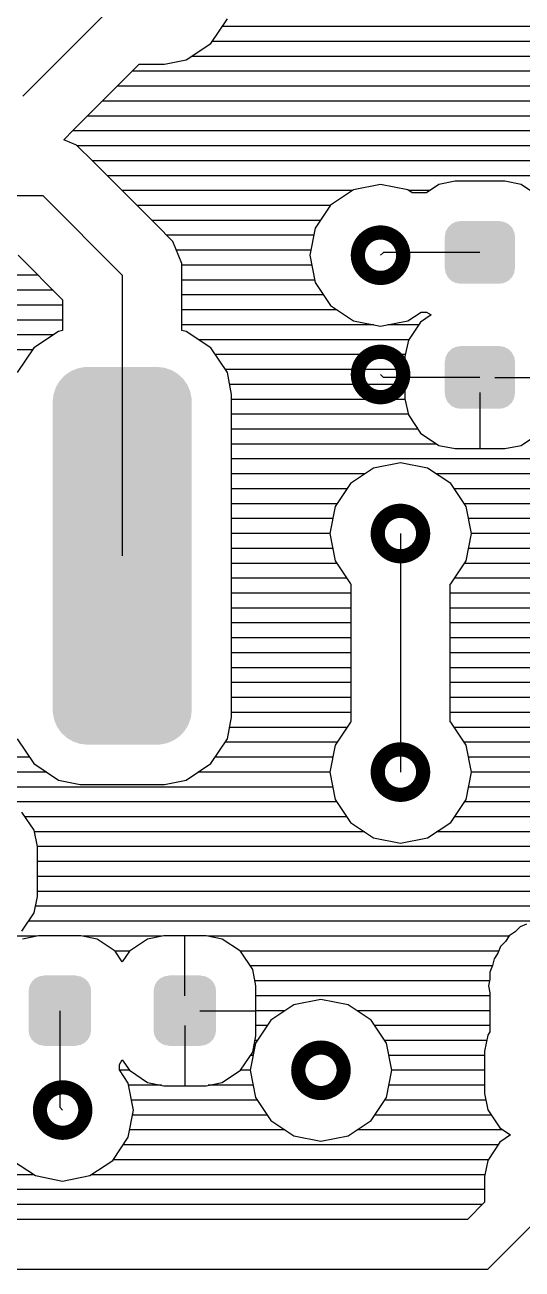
# Model space of a CAD drawing. Extents: x 295 to 953, y 10 to 290.
# Drawn here: x 763.95 to 776.66, y 175.16 to 206.95 of the extents above; entities that cross this region are included whole.
import ezdxf

# ---------------------------------------------------------------- set-up
doc = ezdxf.new("R2010")
doc.units = 0
doc.header["$LTSCALE"] = 5
doc.header["$MEASUREMENT"] = 0
doc.layers.get('0').update_dxf_attribs({"linetype": 'CONTINUOUS', "lineweight": 25})

msp = doc.modelspace()

# ---------------------------------------------------------------- linework, layer by layer
for p, q in [((763.901, 205.128), (766.441, 207.668)), ((768.707, 206.474), (769.128, 207.104)), ((779.984, 206.906), (768.991, 206.906)), ((768.077, 206.053), (768.707, 206.474)), ((779.05, 206.525), (768.737, 206.525)), ((767.518, 205.946), (768.077, 206.053)), ((778.699, 206.144), (768.209, 206.144)), ((765.197, 204.264), (766.878, 205.946)), ((778.476, 205.763), (766.695, 205.763)), ((766.878, 205.946), (767.518, 205.946)), ((778.399, 205.382), (766.314, 205.382)), ((778.374, 205.001), (765.933, 205.001)), ((778.45, 204.62), (765.552, 204.62)), ((764.948, 204.015), (765.197, 204.264)), ((778.613, 204.239), (765.171, 204.239)), ((765.273, 203.878), (764.948, 204.015)), ((765.705, 203.447), (765.273, 203.878)), ((778.872, 203.858), (765.298, 203.858)), ((779.05, 203.477), (765.679, 203.477)), ((767.305, 201.846), (765.705, 203.447)), ((778.699, 203.096), (766.06, 203.096)), ((773.045, 202.872), (772.354, 202.735)), ((773.741, 202.735), (773.045, 202.872)), ((774.534, 202.872), (774.219, 202.659)), ((774.95, 202.954), (774.534, 202.872)), ((776.225, 202.954), (774.95, 202.954)), ((776.642, 202.872), (776.225, 202.954)), ((777.109, 202.558), (776.642, 202.872)), ((757.805, 202.588), (764.409, 202.588)), ((764.409, 202.588), (766.441, 200.556)), ((772.319, 202.715), (766.441, 202.715)), ((772.354, 202.735), (771.765, 202.344)), ((773.853, 202.659), (773.741, 202.735)), ((774.3, 202.715), (773.777, 202.715)), ((774.219, 202.659), (773.853, 202.659)), ((771.76, 202.334), (766.822, 202.334)), ((771.765, 202.344), (771.374, 201.755)), ((771.501, 201.953), (767.203, 201.953)), ((767.737, 201.415), (767.305, 201.846)), ((771.338, 201.572), (767.584, 201.572)), ((771.374, 201.755), (771.237, 201.064)), ((767.965, 200.856), (767.737, 201.415)), ((763.779, 201.064), (764.917, 199.921)), ((771.262, 201.191), (767.828, 201.191)), ((771.237, 201.064), (771.374, 200.368)), ((773.121, 201.135), (773.045, 201.064)), ((775.585, 201.135), (773.121, 201.135)), ((767.965, 200.251), (767.965, 200.856)), ((771.287, 200.81), (767.965, 200.81)), ((764.292, 200.551), (760.843, 200.551)), ((766.441, 200.556), (766.441, 193.383)), ((771.364, 200.429), (767.965, 200.429)), ((771.374, 200.368), (771.765, 199.779)), ((764.673, 200.17), (760.853, 200.17)), ((767.965, 199.139), (767.965, 200.251)), ((771.587, 200.048), (767.965, 200.048)), ((764.917, 199.789), (760.853, 199.789)), ((764.917, 199.921), (764.917, 199.139)), ((771.938, 199.667), (767.965, 199.667)), ((771.765, 199.779), (772.354, 199.388)), ((764.917, 199.408), (760.818, 199.408)), ((772.354, 199.388), (773.045, 199.25)), ((773.045, 199.25), (773.741, 199.388)), ((773.741, 199.388), (774.081, 199.611)), ((774.066, 199.357), (773.756, 198.89)), ((774.335, 199.54), (774.066, 199.357)), ((774.081, 199.611), (774.219, 199.611)), ((774.219, 199.611), (774.335, 199.54)), ((764.678, 199.027), (760.645, 199.027)), ((764.81, 199.118), (764.181, 198.697)), ((764.917, 199.139), (764.81, 199.118)), ((772.872, 199.286), (767.965, 199.286)), ((768.077, 199.118), (767.965, 199.139)), ((768.707, 198.697), (768.077, 199.118)), ((774.015, 199.286), (773.223, 199.286)), ((773.761, 198.905), (768.397, 198.905)), ((773.756, 198.89), (773.67, 198.478)), ((764.15, 198.646), (760.564, 198.646)), ((764.181, 198.697), (763.759, 198.067)), ((769.128, 198.067), (768.707, 198.697)), ((773.68, 198.524), (768.824, 198.524)), ((773.67, 198.478), (773.67, 197.396)), ((773.67, 198.143), (769.078, 198.143)), ((769.235, 197.508), (769.128, 198.067)), ((773.67, 197.762), (769.189, 197.762)), ((773.121, 197.94), (773.045, 198.016)), ((775.585, 197.94), (773.121, 197.94)), ((775.204, 197.94), (773.67, 197.94)), ((775.966, 197.94), (777.505, 197.94)), ((769.235, 189.263), (769.235, 197.508)), ((775.585, 197.559), (775.585, 196.121)), ((773.675, 197.381), (769.235, 197.381)), ((773.67, 197.396), (773.756, 196.985)), ((773.751, 197), (769.235, 197)), ((773.756, 196.985), (774.066, 196.517)), ((774, 196.619), (769.235, 196.619)), ((774.066, 196.517), (774.534, 196.202)), ((776.642, 196.202), (777.109, 196.517)), ((774.488, 196.238), (769.235, 196.238)), ((774.534, 196.202), (774.95, 196.121)), ((776.225, 196.121), (776.642, 196.202)), ((784.882, 195.857), (769.235, 195.857)), ((774.95, 196.121), (776.225, 196.121)), ((772.862, 195.623), (772.273, 195.232)), ((773.553, 195.76), (772.862, 195.623)), ((774.249, 195.623), (773.553, 195.76)), ((774.838, 195.232), (774.249, 195.623)), ((772.639, 195.476), (769.235, 195.476)), ((772.273, 195.232), (771.882, 194.643)), ((785.339, 195.476), (774.473, 195.476)), ((775.23, 194.643), (774.838, 195.232)), ((772.182, 195.095), (769.235, 195.095)), ((787.295, 195.095), (774.93, 195.095)), ((771.928, 194.714), (769.235, 194.714)), ((771.882, 194.643), (771.745, 193.952)), ((786.731, 194.714), (775.184, 194.714)), ((775.367, 193.952), (775.23, 194.643)), ((771.821, 194.333), (769.235, 194.333)), ((786.477, 194.333), (775.29, 194.333)), ((771.745, 193.952), (769.235, 193.952)), ((771.745, 193.952), (771.882, 193.256)), ((773.553, 193.952), (773.553, 187.856)), ((775.23, 193.256), (775.367, 193.952)), ((786.299, 193.952), (775.367, 193.952)), ((771.821, 193.571), (769.235, 193.571)), ((786.228, 193.571), (775.29, 193.571)), ((771.928, 193.19), (769.235, 193.19)), ((771.882, 193.256), (772.273, 192.667)), ((774.838, 192.667), (775.23, 193.256)), ((786.228, 193.19), (775.184, 193.19)), ((772.182, 192.809), (769.235, 192.809)), ((772.273, 192.667), (772.283, 192.662)), ((774.823, 192.662), (774.838, 192.667)), ((786.228, 192.809), (774.93, 192.809)), ((772.283, 192.428), (769.235, 192.428)), ((772.283, 192.662), (772.283, 189.141)), ((774.823, 189.141), (774.823, 192.662)), ((786.228, 192.428), (774.823, 192.428)), ((772.283, 192.047), (769.235, 192.047)), ((786.228, 192.047), (774.823, 192.047)), ((772.283, 191.666), (769.235, 191.666)), ((786.228, 191.666), (774.823, 191.666)), ((772.283, 191.285), (769.235, 191.285)), ((786.228, 191.285), (774.823, 191.285)), ((772.283, 190.904), (769.235, 190.904)), ((786.228, 190.904), (774.823, 190.904)), ((772.283, 190.523), (769.235, 190.523)), ((786.228, 190.523), (774.823, 190.523)), ((772.283, 190.142), (769.235, 190.142)), ((786.228, 190.142), (774.823, 190.142)), ((772.283, 189.761), (769.235, 189.761)), ((786.228, 189.761), (774.823, 189.761)), ((769.128, 188.704), (769.235, 189.263)), ((772.283, 189.38), (769.235, 189.38)), ((786.228, 189.38), (774.823, 189.38)), ((772.182, 188.999), (769.184, 188.999)), ((772.273, 189.136), (771.882, 188.547)), ((772.283, 189.141), (772.273, 189.136)), ((774.838, 189.136), (774.823, 189.141)), ((775.23, 188.547), (774.838, 189.136)), ((786.273, 188.999), (774.93, 188.999)), ((763.759, 188.704), (764.181, 188.074)), ((768.707, 188.074), (769.128, 188.704)), ((771.928, 188.618), (769.067, 188.618)), ((771.882, 188.547), (771.745, 187.856)), ((786.39, 188.618), (775.184, 188.618)), ((775.367, 187.856), (775.23, 188.547)), ((764.074, 188.237), (763.647, 188.237)), ((771.821, 188.237), (768.813, 188.237)), ((786.644, 188.237), (775.29, 188.237)), ((764.181, 188.074), (764.81, 187.653)), ((768.077, 187.653), (768.707, 188.074)), ((764.511, 187.856), (763.647, 187.856)), ((764.81, 187.653), (765.369, 187.541)), ((767.518, 187.541), (768.077, 187.653)), ((771.745, 187.856), (768.377, 187.856)), ((771.745, 187.856), (771.882, 187.16)), ((775.23, 187.16), (775.367, 187.856)), ((787.101, 187.856), (775.367, 187.856)), ((771.821, 187.475), (763.647, 187.475)), ((765.369, 187.541), (767.518, 187.541)), ((797.302, 187.475), (775.29, 187.475)), ((771.928, 187.094), (763.647, 187.094)), ((771.882, 187.16), (772.273, 186.571)), ((774.838, 186.571), (775.23, 187.16)), ((797.302, 187.094), (775.184, 187.094)), ((764.191, 186.368), (763.876, 186.835)), ((772.182, 186.713), (763.957, 186.713)), ((797.302, 186.713), (774.93, 186.713)), ((764.272, 185.951), (764.191, 186.368)), ((772.639, 186.332), (764.196, 186.332)), ((772.273, 186.571), (772.862, 186.18)), ((774.249, 186.18), (774.838, 186.571)), ((797.302, 186.332), (774.473, 186.332)), ((772.862, 186.18), (773.553, 186.042)), ((773.553, 186.042), (774.249, 186.18)), ((797.302, 185.951), (764.272, 185.951)), ((764.272, 184.676), (764.272, 185.951)), ((797.302, 185.57), (764.272, 185.57)), ((780.36, 185.189), (764.272, 185.189)), ((779.923, 184.808), (764.272, 184.808)), ((764.191, 184.259), (764.272, 184.676)), ((779.664, 184.427), (764.221, 184.427)), ((763.876, 183.792), (764.191, 184.259)), ((776.891, 184.046), (764.043, 184.046)), ((776.484, 183.772), (776.337, 183.675)), ((776.611, 183.899), (776.484, 183.772)), ((776.779, 183.97), (776.611, 183.899)), ((764.247, 183.665), (763.683, 183.665)), ((764.302, 183.675), (763.891, 183.589)), ((765.384, 183.675), (764.302, 183.675)), ((765.796, 183.589), (765.384, 183.675)), ((767.447, 183.665), (765.44, 183.665)), ((766.263, 183.279), (765.796, 183.589)), ((767.091, 183.589), (766.624, 183.279)), ((767.503, 183.675), (767.091, 183.589)), ((768.585, 183.675), (767.503, 183.675)), ((768.041, 182.141), (768.041, 183.675)), ((768.996, 183.589), (768.585, 183.675)), ((776.332, 183.665), (768.641, 183.665)), ((769.464, 183.279), (768.996, 183.589)), ((776.24, 183.528), (776.113, 183.401)), ((776.337, 183.675), (776.24, 183.528)), ((766.629, 183.284), (766.258, 183.284)), ((766.441, 183.01), (766.263, 183.279)), ((766.624, 183.279), (766.441, 183.01)), ((776.063, 183.284), (769.459, 183.284)), ((769.779, 182.812), (769.464, 183.279)), ((776.042, 183.233), (775.946, 183.086)), ((776.113, 183.401), (776.042, 183.233)), ((775.905, 182.903), (769.718, 182.903)), ((769.86, 182.395), (769.779, 182.812)), ((775.91, 182.913), (775.839, 182.746)), ((775.946, 183.086), (775.91, 182.913)), ((775.834, 182.522), (769.835, 182.522)), ((775.839, 182.568), (775.809, 182.395)), ((775.839, 182.746), (775.839, 182.568)), ((769.86, 181.12), (769.86, 182.395)), ((775.809, 182.395), (775.839, 182.217)), ((775.839, 182.217), (775.839, 181.216)), ((775.839, 182.141), (769.86, 182.141)), ((770.83, 181.907), (770.241, 181.516)), ((771.521, 182.044), (770.83, 181.907)), ((772.217, 181.907), (771.521, 182.044)), ((772.806, 181.516), (772.217, 181.907)), ((764.846, 181.76), (764.846, 179.291)), ((768.422, 181.76), (769.86, 181.76)), ((770.607, 181.76), (769.86, 181.76)), ((775.839, 181.76), (772.441, 181.76)), ((768.041, 181.379), (768.041, 179.84)), ((770.241, 181.516), (769.85, 180.927)), ((770.15, 181.379), (769.86, 181.379)), ((773.198, 180.927), (772.806, 181.516)), ((775.839, 181.379), (772.898, 181.379)), ((769.85, 180.927), (769.713, 180.236)), ((769.779, 180.703), (769.86, 181.12)), ((769.896, 180.998), (769.835, 180.998)), ((775.758, 180.998), (773.152, 180.998)), ((773.335, 180.236), (773.198, 180.927)), ((775.788, 181.135), (775.702, 180.724)), ((775.839, 181.216), (775.788, 181.135)), ((769.464, 180.236), (769.779, 180.703)), ((769.789, 180.617), (769.718, 180.617)), ((775.702, 180.617), (773.258, 180.617)), ((775.702, 180.724), (775.702, 179.642)), ((766.37, 180.388), (766.441, 180.505)), ((766.37, 180.251), (766.37, 180.388)), ((766.441, 180.505), (766.624, 180.236)), ((766.594, 179.911), (766.37, 180.251)), ((766.629, 180.236), (766.38, 180.236)), ((766.624, 180.236), (767.091, 179.926)), ((768.996, 179.926), (769.464, 180.236)), ((769.713, 180.236), (769.459, 180.236)), ((769.713, 180.236), (769.85, 179.54)), ((773.198, 179.54), (773.335, 180.236)), ((775.702, 180.236), (773.335, 180.236)), ((766.731, 179.22), (766.594, 179.911)), ((767.447, 179.855), (766.604, 179.855)), ((767.091, 179.926), (767.503, 179.84)), ((767.503, 179.84), (768.585, 179.84)), ((768.585, 179.84), (768.996, 179.926)), ((769.789, 179.855), (768.641, 179.855)), ((775.702, 179.855), (773.258, 179.855)), ((775.702, 179.642), (775.788, 179.23)), ((769.896, 179.474), (766.68, 179.474)), ((769.85, 179.54), (770.241, 178.951)), ((772.806, 178.951), (773.198, 179.54)), ((775.738, 179.474), (773.152, 179.474)), ((764.846, 179.291), (764.917, 179.22)), ((766.594, 178.524), (766.731, 179.22)), ((770.15, 179.093), (766.705, 179.093)), ((775.88, 179.093), (772.898, 179.093)), ((775.788, 179.23), (776.098, 178.763)), ((770.607, 178.712), (766.629, 178.712)), ((770.241, 178.951), (770.83, 178.56)), ((772.217, 178.56), (772.806, 178.951)), ((776.174, 178.712), (772.441, 178.712)), ((776.098, 178.763), (776.367, 178.585)), ((766.202, 177.935), (766.594, 178.524)), ((770.83, 178.56), (771.521, 178.422)), ((771.521, 178.422), (772.217, 178.56)), ((776.098, 178.402), (775.788, 177.935)), ((776.367, 178.585), (776.098, 178.402)), ((776.047, 178.331), (766.467, 178.331)), ((763.637, 177.935), (764.226, 177.544)), ((765.613, 177.544), (766.202, 177.935)), ((775.793, 177.95), (766.207, 177.95)), ((775.788, 177.935), (775.702, 177.523)), ((764.191, 177.569), (757.521, 177.569)), ((764.226, 177.544), (764.917, 177.406)), ((764.917, 177.406), (765.613, 177.544)), ((775.712, 177.569), (765.649, 177.569)), ((775.702, 177.523), (775.702, 176.863)), ((775.702, 177.188), (754.945, 177.188)), ((775.646, 176.807), (755.021, 176.807)), ((775.702, 176.863), (775.265, 176.426)), ((775.788, 175.156), (777.617, 176.985)), ((775.265, 176.426), (754.996, 176.426)), ((775.265, 176.426), (754.996, 176.426)), ((746.121, 175.156), (775.788, 175.156))]:
    msp.add_line(p, q)
at = {"const_width": 0.363}
for points in [[(773.626, 201.064, -1), (772.465, 201.064, -1)], [(773.626, 198.016, -1), (772.465, 198.016, -1)], [(774.134, 193.952, -1), (772.973, 193.952, -1)], [(774.134, 187.856, -1), (772.973, 187.856, -1)], [(772.102, 180.236, -1), (770.941, 180.236, -1)], [(765.498, 179.22, -1), (764.337, 179.22, -1)]]:
    msp.add_lwpolyline(points, format="xyb", close=True, dxfattribs=at)
for points in [[(776.308, 201.863), (776.211, 201.914), (774.858, 201.863), (774.964, 201.914)], [(776.211, 201.914), (776.186, 201.918), (774.964, 201.914), (774.972, 201.918)], [(776.186, 201.918), (776.085, 201.935), (774.972, 201.918), (775.085, 201.935)], [(776.482, 201.536), (776.466, 201.649), (774.688, 201.536), (774.707, 201.649)], [(776.466, 201.649), (776.459, 201.662), (774.707, 201.649), (774.709, 201.662)], [(776.459, 201.662), (776.411, 201.763), (774.709, 201.662), (774.762, 201.763)], [(776.411, 201.763), (776.4, 201.774), (774.762, 201.763), (774.767, 201.774)], [(776.4, 201.774), (776.323, 201.855), (774.767, 201.774), (774.85, 201.855)], [(776.323, 201.855), (776.308, 201.863), (774.85, 201.855), (774.858, 201.863)], [(776.484, 200.734), (776.484, 201.536), (774.686, 200.734), (774.686, 201.536)], [(776.464, 200.621), (776.482, 200.734), (774.705, 200.621), (774.688, 200.734)], [(776.462, 200.609), (776.464, 200.621), (774.711, 200.609), (774.705, 200.621)], [(776.409, 200.507), (776.462, 200.609), (774.759, 200.507), (774.711, 200.609)], [(776.403, 200.496), (776.409, 200.507), (774.77, 200.496), (774.759, 200.507)], [(776.32, 200.415), (776.403, 200.496), (774.847, 200.415), (774.77, 200.496)], [(776.312, 200.407), (776.32, 200.415), (774.862, 200.407), (774.847, 200.415)], [(776.206, 200.356), (776.312, 200.407), (774.96, 200.356), (774.862, 200.407)], [(776.198, 200.352), (776.206, 200.356), (774.984, 200.352), (774.96, 200.356)], [(776.085, 200.335), (776.198, 200.352), (775.085, 200.335), (774.984, 200.352)], [(776.308, 198.668), (776.211, 198.719), (774.858, 198.668), (774.964, 198.719)], [(776.211, 198.719), (776.186, 198.723), (774.964, 198.719), (774.972, 198.723)], [(776.186, 198.723), (776.085, 198.74), (774.972, 198.723), (775.085, 198.74)], [(776.482, 198.341), (776.466, 198.454), (774.688, 198.341), (774.707, 198.454)], [(776.466, 198.454), (776.459, 198.466), (774.707, 198.454), (774.709, 198.466)], [(776.459, 198.466), (776.411, 198.568), (774.709, 198.466), (774.762, 198.568)], [(776.411, 198.568), (776.4, 198.579), (774.762, 198.568), (774.767, 198.579)], [(776.4, 198.579), (776.323, 198.66), (774.767, 198.579), (774.85, 198.66)], [(776.323, 198.66), (776.308, 198.668), (774.85, 198.66), (774.858, 198.668)], [(767.862, 198.032), (767.748, 198.1), (765.028, 198.032), (765.125, 198.1)], [(767.748, 198.1), (767.699, 198.129), (765.125, 198.1), (765.195, 198.129)], [(767.699, 198.129), (767.568, 198.173), (765.195, 198.129), (765.3, 198.173)], [(767.568, 198.173), (767.519, 198.189), (765.3, 198.173), (765.389, 198.189)], [(767.519, 198.189), (767.352, 198.207), (765.389, 198.189), (765.487, 198.207)], [(767.352, 198.207), (767.33, 198.209), (765.487, 198.207), (765.552, 198.209)], [(776.484, 197.538), (776.484, 198.341), (774.686, 197.538), (774.686, 198.341)], [(768.11, 197.747), (768.037, 197.852), (764.778, 197.747), (764.84, 197.852)], [(768.037, 197.852), (768.001, 197.903), (764.84, 197.852), (764.887, 197.903)], [(768.001, 197.903), (767.906, 197.991), (764.887, 197.903), (764.969, 197.991)], [(767.906, 197.991), (767.862, 198.032), (764.969, 197.991), (765.028, 198.032)], [(768.217, 197.385), (768.194, 197.509), (764.67, 197.385), (764.683, 197.509)], [(768.194, 197.509), (768.183, 197.572), (764.683, 197.509), (764.704, 197.572)], [(768.183, 197.572), (768.134, 197.689), (764.704, 197.572), (764.743, 197.689)], [(768.134, 197.689), (768.11, 197.747), (764.743, 197.689), (764.778, 197.747)], [(776.464, 197.426), (776.482, 197.538), (774.705, 197.426), (774.688, 197.538)], [(768.219, 197.32), (768.217, 197.385), (764.663, 197.32), (764.67, 197.385)], [(768.219, 189.446), (768.219, 197.32), (764.663, 189.446), (764.663, 197.32)], [(776.462, 197.413), (776.464, 197.426), (774.711, 197.413), (774.705, 197.426)], [(776.409, 197.311), (776.462, 197.413), (774.759, 197.311), (774.711, 197.413)], [(776.403, 197.301), (776.409, 197.311), (774.77, 197.301), (774.759, 197.311)], [(776.32, 197.22), (776.403, 197.301), (774.847, 197.22), (774.77, 197.301)], [(776.312, 197.212), (776.32, 197.22), (774.862, 197.212), (774.847, 197.22)], [(776.206, 197.161), (776.312, 197.212), (774.96, 197.161), (774.862, 197.212)], [(776.198, 197.157), (776.206, 197.161), (774.984, 197.157), (774.96, 197.161)], [(776.085, 197.14), (776.198, 197.157), (775.085, 197.14), (774.984, 197.157)], [(768.212, 189.381), (768.219, 189.446), (764.666, 189.381), (764.663, 189.446)], [(768.199, 189.257), (768.212, 189.381), (764.688, 189.257), (764.666, 189.381)], [(768.178, 189.194), (768.199, 189.257), (764.7, 189.194), (764.688, 189.257)], [(768.139, 189.077), (768.178, 189.194), (764.748, 189.077), (764.7, 189.194)], [(768.104, 189.019), (768.139, 189.077), (764.772, 189.019), (764.748, 189.077)], [(768.042, 188.914), (768.104, 189.019), (764.846, 188.914), (764.772, 189.019)], [(767.995, 188.863), (768.042, 188.914), (764.881, 188.863), (764.846, 188.914)], [(767.913, 188.775), (767.995, 188.863), (764.976, 188.775), (764.881, 188.863)], [(767.854, 188.734), (767.913, 188.775), (765.02, 188.734), (764.976, 188.775)], [(767.757, 188.666), (767.854, 188.734), (765.134, 188.666), (765.02, 188.734)], [(767.687, 188.637), (767.757, 188.666), (765.183, 188.637), (765.134, 188.666)], [(767.582, 188.593), (767.687, 188.637), (765.315, 188.593), (765.183, 188.637)], [(767.493, 188.577), (767.582, 188.593), (765.363, 188.577), (765.315, 188.593)], [(767.395, 188.559), (767.493, 188.577), (765.53, 188.559), (765.363, 188.577)], [(767.33, 188.557), (767.395, 188.559), (765.552, 188.557), (765.53, 188.559)], [(765.574, 182.486), (765.563, 182.498), (764.121, 182.486), (764.127, 182.498)], [(765.563, 182.498), (765.485, 182.577), (764.127, 182.498), (764.21, 182.577)], [(765.485, 182.577), (765.469, 182.585), (764.21, 182.577), (764.218, 182.585)], [(765.469, 182.585), (765.373, 182.636), (764.218, 182.585), (764.324, 182.636)], [(765.373, 182.636), (765.347, 182.64), (764.324, 182.636), (764.333, 182.64)], [(765.347, 182.64), (765.247, 182.656), (764.333, 182.64), (764.445, 182.656)], [(765.247, 182.656), (765.247, 182.659), (764.445, 182.656), (764.445, 182.659)], [(768.769, 182.486), (768.758, 182.498), (767.316, 182.486), (767.322, 182.498)], [(768.758, 182.498), (768.681, 182.577), (767.322, 182.498), (767.405, 182.577)], [(768.681, 182.577), (768.665, 182.585), (767.405, 182.577), (767.414, 182.585)], [(768.665, 182.585), (768.568, 182.636), (767.414, 182.585), (767.519, 182.636)], [(768.568, 182.636), (768.542, 182.64), (767.519, 182.636), (767.528, 182.64)], [(768.542, 182.64), (768.443, 182.656), (767.528, 182.64), (767.64, 182.656)], [(768.443, 182.656), (768.443, 182.659), (767.64, 182.656), (767.64, 182.659)], [(765.646, 182.26), (765.629, 182.372), (764.046, 182.26), (764.065, 182.372)], [(765.646, 182.258), (765.646, 182.26), (764.046, 182.258), (764.046, 182.26)], [(765.646, 181.262), (765.646, 182.258), (764.046, 181.262), (764.046, 182.258)], [(765.629, 182.372), (765.623, 182.385), (764.065, 182.372), (764.067, 182.385)], [(765.623, 182.385), (765.574, 182.486), (764.067, 182.385), (764.121, 182.486)], [(768.841, 182.26), (768.824, 182.372), (767.241, 182.26), (767.26, 182.372)], [(768.841, 182.258), (768.841, 182.26), (767.241, 182.258), (767.241, 182.26)], [(768.841, 181.262), (768.841, 182.258), (767.241, 181.262), (767.241, 182.258)], [(768.824, 182.372), (768.818, 182.385), (767.26, 182.372), (767.262, 182.385)], [(768.818, 182.385), (768.769, 182.486), (767.262, 182.385), (767.316, 182.486)], [(765.646, 181.26), (765.646, 181.262), (764.046, 181.26), (764.046, 181.262)], [(765.627, 181.148), (765.646, 181.26), (764.063, 181.148), (764.046, 181.26)], [(768.841, 181.26), (768.841, 181.262), (767.241, 181.26), (767.241, 181.262)], [(768.822, 181.148), (768.841, 181.26), (767.258, 181.148), (767.241, 181.26)], [(765.625, 181.135), (765.627, 181.148), (764.069, 181.135), (764.063, 181.148)], [(765.571, 181.034), (765.625, 181.135), (764.118, 181.034), (764.069, 181.135)], [(765.565, 181.022), (765.571, 181.034), (764.129, 181.022), (764.118, 181.034)], [(765.482, 180.943), (765.565, 181.022), (764.207, 180.943), (764.129, 181.022)], [(765.474, 180.935), (765.482, 180.943), (764.223, 180.935), (764.207, 180.943)], [(765.368, 180.884), (765.474, 180.935), (764.319, 180.884), (764.223, 180.935)], [(768.82, 181.135), (768.822, 181.148), (767.265, 181.135), (767.258, 181.148)], [(768.767, 181.034), (768.82, 181.135), (767.314, 181.034), (767.265, 181.135)], [(768.761, 181.022), (768.767, 181.034), (767.325, 181.022), (767.314, 181.034)], [(768.678, 180.943), (768.761, 181.022), (767.402, 180.943), (767.325, 181.022)], [(768.669, 180.935), (768.678, 180.943), (767.418, 180.935), (767.402, 180.943)], [(768.563, 180.884), (768.669, 180.935), (767.515, 180.884), (767.418, 180.935)], [(765.359, 180.88), (765.368, 180.884), (764.345, 180.88), (764.319, 180.884)], [(765.247, 180.864), (765.359, 180.88), (764.445, 180.864), (764.345, 180.88)], [(765.247, 180.861), (765.247, 180.864), (764.445, 180.861), (764.445, 180.864)], [(768.554, 180.88), (768.563, 180.884), (767.541, 180.88), (767.515, 180.884)], [(768.443, 180.864), (768.554, 180.88), (767.64, 180.864), (767.541, 180.88)], [(768.443, 180.861), (768.443, 180.864), (767.64, 180.861), (767.64, 180.864)]]:
    msp.add_solid(points)

doc.saveas('drawing.dxf')
